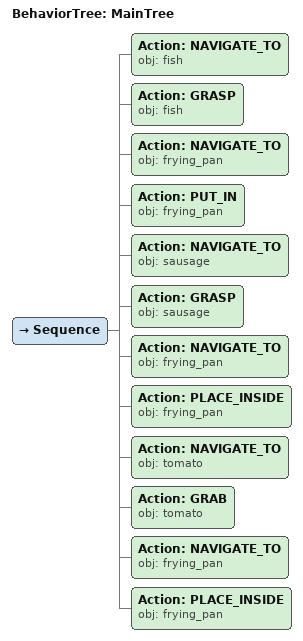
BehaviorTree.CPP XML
<root main_tree_to_execute="MainTree">
  <BehaviorTree ID="MainTree">
    <Sequence>
      <!-- Navigate to fish -->
      <Action ID="NAVIGATE_TO" obj="fish" />
      <!-- Grasp fish -->
      <Action ID="GRASP" obj="fish" />
      <!-- Navigate to frying_pan -->
      <Action ID="NAVIGATE_TO" obj="frying_pan" />
      <!-- Put in frying_pan -->
      <Action ID="PUT_IN" obj="frying_pan" />
      <!-- Navigate to sausage -->
      <Action ID="NAVIGATE_TO" obj="sausage" />
      <!-- Grasp sausage -->
      <Action ID="GRASP" obj="sausage" />
      <!-- Navigate to frying_pan -->
      <Action ID="NAVIGATE_TO" obj="frying_pan" />
      <!-- Place inside frying_pan -->
      <Action ID="PLACE_INSIDE" obj="frying_pan" />
      <!-- Navigate to tomato -->
      <Action ID="NAVIGATE_TO" obj="tomato" />
      <!-- Grab tomato -->
      <Action ID="GRAB" obj="tomato" />
      <!-- Navigate to frying_pan -->
      <Action ID="NAVIGATE_TO" obj="frying_pan" />
      <!-- Place inside frying_pan -->
      <Action ID="PLACE_INSIDE" obj="frying_pan" />
    </Sequence>
  </BehaviorTree>
</root>
